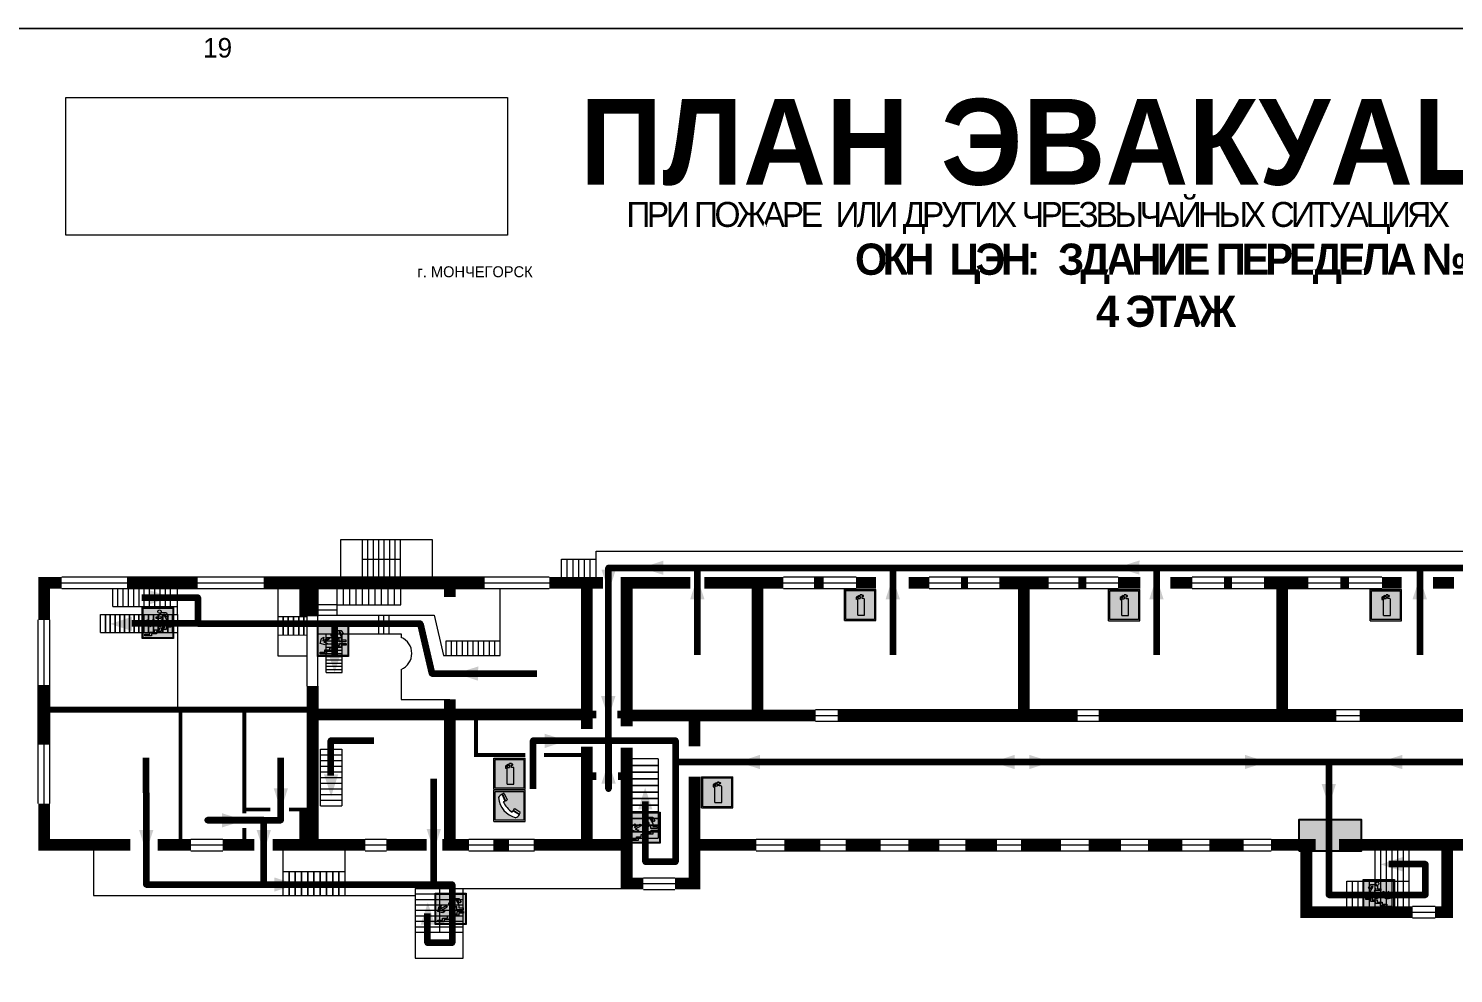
# Model space of a CAD drawing. Header units: millimetres. Extents: x 13810 to 67229, y 12374 to 21950.
# Drawn here: x 33403.2 to 33768.2, y 14303.8 to 14545.9 of the extents above; entities that cross this region are included whole.
import ezdxf

# ---------------------------------------------------------------- set-up
doc = ezdxf.new("R2010")
doc.units = ezdxf.units.MM
doc.layers.add('План_Штампы', color=7, linetype='Continuous')
doc.styles.add('обычный', font='arial.ttf')
picture_1 = doc.add_image_def('image1.jpg', size_in_pixel=(337, 105))

# ---------------------------------------------------------------- blocks, each defined once
blk = doc.blocks.new('вниз 3')
at = {"lineweight": 0, "true_color": 0xffffff}
h = blk.add_hatch(color=7, dxfattribs=at)
h.dxf.hatch_style = 1
h.paths.add_polyline_path([(40997.5, -4475.69), (40997.25, -4475.28), (40995.76, -4476.15), (40995.97, -4475.23), (40995.39, -4475.56), (40995.05, -4476.83), (40996.33, -4477.17), (40996.91, -4476.83), (40996, -4476.55)], flags=0)
h.paths.add_polyline_path([(40999.81, -4473.95), (41000.22, -4473.95), (41000.64, -4474.67), (41001.03, -4474.43), (41000.46, -4473.49), (41000.42, -4473.49), (40999.43, -4473.49), (40998.68, -4473.92), (40998.68, -4474.57), (40997.88, -4474.57), (40997.88, -4475), (40999.14, -4475), (40999.14, -4474.43), (40999.14, -4474.38), (40999.59, -4475.15), (40998.72, -4475.67), (40998.72, -4477.06), (40999.24, -4477.06), (40999.24, -4475.96), (40999.95, -4475.56), (40999.95, -4476.43), (41001.61, -4476.43), (41001.61, -4475.88), (41000.47, -4475.88), (41000.47, -4475.12)], flags=0)
h.paths.add_polyline_path([(40999.2, -4473.24, 1), (40998.35, -4473.24, 1)], flags=0)
h.paths.add_polyline_path([(41000.46, -4477.26), (41001.69, -4477.26), (41001.69, -4476.84), (41000.03, -4476.84), (41000.03, -4477.39), (40998.78, -4477.39), (40998.78, -4477.95), (40997.53, -4477.95), (40997.53, -4478.5), (40996.29, -4478.5), (40996.29, -4479.06), (40995.05, -4479.06), (40995.05, -4479.48), (40995.29, -4479.48), (40996.72, -4479.48), (40996.72, -4478.92), (40997.97, -4478.92), (40997.97, -4478.36), (40999.2, -4478.36), (40999.2, -4477.81), (41000.46, -4477.81)], flags=0)
h.paths.add_polyline_path([(41002.37, -4472.17), (40994.37, -4472.17), (40994.37, -4480.17), (41002.37, -4480.17)])
h.paths.add_polyline_path([(41002.16, -4479.96), (40994.57, -4479.96), (40994.57, -4472.37), (41002.16, -4472.37)], flags=16)
h.paths.add_polyline_path([(41001.61, -4475.88), (41001.61, -4476.43), (40999.95, -4476.43), (40999.95, -4475.56), (40999.24, -4475.96), (40999.24, -4477.06), (40998.72, -4477.06), (40998.72, -4475.67), (40999.59, -4475.15), (40999.14, -4474.38), (40999.14, -4474.43), (40999.14, -4475), (40997.88, -4475), (40997.88, -4474.57), (40998.68, -4474.57), (40998.68, -4473.92), (40999.43, -4473.49), (41000.42, -4473.49), (41000.46, -4473.49), (41001.03, -4474.43), (41000.64, -4474.67), (41000.22, -4473.95), (40999.81, -4473.95), (41000.47, -4475.12), (41000.47, -4475.88)], flags=0)
h.paths.add_polyline_path([(41001.69, -4476.84), (41001.69, -4477.26), (41000.46, -4477.26), (41000.46, -4477.81), (40999.2, -4477.81), (40999.2, -4478.36), (40997.97, -4478.36), (40997.97, -4478.92), (40996.72, -4478.92), (40996.72, -4479.48), (40995.05, -4479.48), (40995.05, -4479.06), (40996.29, -4479.06), (40996.29, -4478.5), (40997.53, -4478.5), (40997.53, -4477.95), (40998.78, -4477.95), (40998.78, -4477.39), (41000.03, -4477.39), (41000.03, -4476.84)], flags=0)
h.paths.add_polyline_path([(40998.35, -4473.24, -1), (40999.2, -4473.24, -1)], flags=0)
h.paths.add_polyline_path([(40997.5, -4475.69), (40996, -4476.55), (40996.91, -4476.83), (40996.33, -4477.17), (40995.05, -4476.83), (40995.39, -4475.56), (40995.97, -4475.23), (40995.76, -4476.15), (40997.25, -4475.28)], flags=0)
at = {"lineweight": 0}
h = blk.add_hatch(color=126, dxfattribs=at)
h.dxf.hatch_style = 1
h.paths.add_polyline_path([(41002.16, -4472.37), (40994.57, -4472.37), (40994.57, -4479.96), (41002.16, -4479.96)])
h.paths.add_polyline_path([(40995.97, -4475.23), (40995.76, -4476.15), (40997.25, -4475.28), (40997.5, -4475.69), (40996, -4476.55), (40996.91, -4476.83), (40996.33, -4477.17), (40995.05, -4476.83), (40995.39, -4475.56)], flags=16)
h.paths.add_polyline_path([(40997.88, -4474.57), (40998.68, -4474.57), (40998.68, -4473.92), (40999.43, -4473.49), (41000.42, -4473.49), (41000.46, -4473.49), (41001.03, -4474.43), (41000.64, -4474.67), (41000.22, -4473.95), (40999.81, -4473.95), (41000.47, -4475.12), (41000.47, -4475.88), (41001.61, -4475.88), (41001.61, -4476.43), (40999.95, -4476.43), (40999.95, -4475.56), (40999.24, -4475.96), (40999.24, -4477.06), (40998.72, -4477.06), (40998.72, -4475.67), (40999.59, -4475.15), (40999.14, -4474.38), (40999.14, -4474.43), (40999.14, -4475), (40997.88, -4475)], flags=16)
h.paths.add_polyline_path([(40998.35, -4473.24, -1), (40999.2, -4473.24, -1)], flags=16)
h.paths.add_polyline_path([(40997.53, -4477.95), (40998.78, -4477.95), (40998.78, -4477.39), (41000.03, -4477.39), (41000.03, -4476.84), (41001.69, -4476.84), (41001.69, -4477.26), (41000.46, -4477.26), (41000.46, -4477.81), (40999.2, -4477.81), (40999.2, -4478.36), (40997.97, -4478.36), (40997.97, -4478.92), (40996.72, -4478.92), (40996.72, -4479.48), (40995.05, -4479.48), (40995.05, -4479.06), (40996.29, -4479.06), (40996.29, -4478.5), (40997.53, -4478.5)], flags=16)
at = {"lineweight": 0, "true_color": 0xffffff}
h = blk.add_hatch(color=7, dxfattribs=at)
h.dxf.hatch_style = 1
h.paths.add_polyline_path([(40999.2, -4473.24, 1), (40998.35, -4473.24, 1)])
h.paths.add_polyline_path([(40999.81, -4473.95), (41000.22, -4473.95), (41000.64, -4474.67), (41001.03, -4474.43), (41000.46, -4473.49), (41000.42, -4473.49), (40999.43, -4473.49), (40998.68, -4473.92), (40998.68, -4474.57), (40997.88, -4474.57), (40997.88, -4475), (40999.14, -4475), (40999.14, -4474.43), (40999.14, -4474.38), (40999.59, -4475.15), (40998.72, -4475.67), (40998.72, -4477.06), (40999.24, -4477.06), (40999.24, -4475.96), (40999.95, -4475.56), (40999.95, -4476.43), (41001.61, -4476.43), (41001.61, -4475.88), (41000.47, -4475.88), (41000.47, -4475.12)])
h.paths.add_polyline_path([(40999.2, -4477.81), (41000.46, -4477.81), (41000.46, -4477.26), (41001.69, -4477.26), (41001.69, -4476.84), (41000.03, -4476.84), (41000.03, -4477.39), (40998.78, -4477.39), (40998.78, -4477.95), (40997.53, -4477.95), (40997.53, -4478.5), (40996.29, -4478.5), (40996.29, -4479.06), (40995.05, -4479.06), (40995.05, -4479.48), (40995.29, -4479.48), (40996.72, -4479.48), (40996.72, -4478.92), (40997.97, -4478.92), (40997.97, -4478.36), (40999.2, -4478.36)])
h.paths.add_polyline_path([(40997.5, -4475.69), (40997.25, -4475.28), (40995.76, -4476.15), (40995.97, -4475.23), (40995.39, -4475.56), (40995.05, -4476.83), (40996.33, -4477.17), (40996.91, -4476.83), (40996, -4476.55)])
at = {"color": 126, "lineweight": 0}
for points in [[(40994.37, -4472.17), (41002.37, -4472.17), (41002.37, -4480.17), (40994.37, -4480.17)], [(40994.57, -4472.37), (41002.16, -4472.37), (41002.16, -4479.96), (40994.57, -4479.96)]]:
    blk.add_lwpolyline(points, close=True, dxfattribs=at)
for points in [[(40999.14, -4474.43), (40999.14, -4475), (40997.88, -4475), (40997.88, -4474.57), (40998.68, -4474.57), (40998.68, -4473.92), (40999.43, -4473.49), (41000.42, -4473.49), (41000.46, -4473.49), (41001.03, -4474.43), (41000.64, -4474.67), (41000.22, -4473.95), (40999.81, -4473.95), (41000.47, -4475.12), (41000.47, -4475.88), (41001.61, -4475.88), (41001.61, -4476.43), (40999.95, -4476.43), (40999.95, -4475.56), (40999.24, -4475.96), (40999.24, -4477.06), (40998.72, -4477.06), (40998.72, -4475.67), (40999.59, -4475.15), (40999.14, -4474.38), (40999.14, -4474.43)], [(40995.05, -4476.83), (40995.39, -4475.56), (40995.97, -4475.23), (40995.76, -4476.15), (40997.25, -4475.28), (40997.5, -4475.69), (40996, -4476.55), (40996.91, -4476.83), (40996.33, -4477.17), (40995.05, -4476.83)], [(40995.29, -4479.48), (40995.05, -4479.48), (40995.05, -4479.06), (40996.29, -4479.06), (40996.29, -4478.5), (40997.53, -4478.5), (40997.53, -4477.95), (40998.78, -4477.95), (40998.78, -4477.39), (41000.03, -4477.39), (41000.03, -4476.84), (41001.69, -4476.84), (41001.69, -4477.26), (41000.46, -4477.26), (41000.46, -4477.81), (40999.2, -4477.81), (40999.2, -4478.36), (40997.97, -4478.36), (40997.97, -4478.92), (40996.72, -4478.92), (40996.72, -4479.48), (40995.05, -4479.48)]]:
    blk.add_lwpolyline(points, dxfattribs=at)
blk.add_circle((40998.77, -4473.24), 0.426, dxfattribs=at)
blk = doc.blocks.new('вниз')
at = {"lineweight": 0, "true_color": 0xffffff}
h = blk.add_hatch(color=7, dxfattribs=at)
h.dxf.hatch_style = 1
h.paths.add_polyline_path([(40994.51, -4472.22), (40986.51, -4472.22), (40986.51, -4480.22), (40994.51, -4480.22)])
h.paths.add_polyline_path([(40994.31, -4472.42), (40994.31, -4480.01), (40986.71, -4480.01), (40986.71, -4472.42)], flags=16)
h.paths.add_polyline_path([(40988.43, -4473.53), (40989.43, -4473.53), (40990.19, -4473.96), (40990.19, -4474.6), (40991, -4474.6), (40991, -4475.06), (40989.73, -4475.06), (40989.73, -4474.46), (40989.3, -4475.18), (40990.17, -4475.7), (40990.17, -4477.11), (40989.63, -4477.11), (40989.63, -4476.01), (40988.94, -4475.59), (40988.94, -4476.46), (40988.94, -4476.46), (40987.47, -4476.46), (40987.26, -4476.46), (40987.26, -4475.92), (40988.4, -4475.92), (40988.4, -4475.2), (40989.1, -4473.99), (40988.66, -4473.99), (40988.24, -4474.7), (40987.86, -4474.47), (40988.41, -4473.56)], flags=0)
h.paths.add_polyline_path([(40990.55, -4473.29, -1), (40989.69, -4473.29, -1)], flags=0)
h.paths.add_polyline_path([(40988.85, -4476.89), (40988.85, -4477.43), (40990.1, -4477.43), (40990.1, -4477.99), (40991.34, -4477.99), (40991.34, -4478.54), (40992.59, -4478.54), (40992.59, -4479.09), (40993.83, -4479.09), (40993.83, -4479.52), (40992.17, -4479.52), (40992.17, -4478.97), (40990.91, -4478.97), (40990.91, -4478.41), (40989.68, -4478.41), (40989.68, -4477.86), (40988.43, -4477.86), (40988.43, -4477.31), (40987.6, -4477.31), (40987.18, -4477.31), (40987.18, -4476.89)], flags=0)
h.paths.add_polyline_path([(40991.61, -4475.33), (40993.12, -4476.2), (40992.9, -4475.27), (40993.48, -4475.6), (40993.83, -4476.88), (40992.56, -4477.22), (40991.97, -4476.88), (40992.9, -4476.61), (40991.38, -4475.74), (40991.58, -4475.39)], flags=0)
h.paths.add_polyline_path([(40990.19, -4473.96), (40989.43, -4473.53), (40988.43, -4473.53), (40988.41, -4473.56), (40987.86, -4474.47), (40988.24, -4474.7), (40988.66, -4473.99), (40989.1, -4473.99), (40988.4, -4475.2), (40988.4, -4475.92), (40987.26, -4475.92), (40987.26, -4476.46), (40987.47, -4476.46), (40988.94, -4476.46), (40988.94, -4476.27), (40988.94, -4475.59), (40989.63, -4476.01), (40989.63, -4477.11), (40990.17, -4477.11), (40990.17, -4475.7), (40989.3, -4475.18), (40989.73, -4474.46), (40989.73, -4475.06), (40991, -4475.06), (40991, -4474.6), (40990.19, -4474.6)], flags=0)
h.paths.add_polyline_path([(40990.55, -4473.29, 1), (40989.69, -4473.29, 1)], flags=0)
h.paths.add_polyline_path([(40991.61, -4475.33), (40991.58, -4475.39), (40991.38, -4475.74), (40992.9, -4476.61), (40991.97, -4476.88), (40992.56, -4477.22), (40993.83, -4476.88), (40993.48, -4475.6), (40992.9, -4475.27), (40993.12, -4476.2)], flags=0)
h.paths.add_polyline_path([(40990.1, -4477.43), (40988.85, -4477.43), (40988.85, -4476.89), (40987.18, -4476.89), (40987.18, -4477.31), (40987.6, -4477.31), (40988.43, -4477.31), (40988.43, -4477.86), (40989.68, -4477.86), (40989.68, -4478.41), (40990.91, -4478.41), (40990.91, -4478.97), (40992.17, -4478.97), (40992.17, -4479.52), (40993.83, -4479.52), (40993.83, -4479.09), (40992.59, -4479.09), (40992.59, -4478.54), (40991.34, -4478.54), (40991.34, -4477.99), (40990.1, -4477.99)], flags=0)
at = {"lineweight": 0}
h = blk.add_hatch(color=126, dxfattribs=at)
h.dxf.hatch_style = 1
h.paths.add_polyline_path([(40994.31, -4472.42), (40986.71, -4472.42), (40986.71, -4480.01), (40994.31, -4480.01)])
h.paths.add_polyline_path([(40988.43, -4473.53), (40989.43, -4473.53), (40990.19, -4473.96), (40990.19, -4474.6), (40991, -4474.6), (40991, -4475.06), (40989.73, -4475.06), (40989.73, -4474.46), (40989.3, -4475.18), (40990.17, -4475.7), (40990.17, -4477.11), (40989.63, -4477.11), (40989.63, -4476.01), (40988.94, -4475.59), (40988.94, -4476.46), (40988.94, -4476.46), (40987.47, -4476.46), (40987.26, -4476.46), (40987.26, -4475.92), (40988.4, -4475.92), (40988.4, -4475.2), (40989.1, -4473.99), (40988.66, -4473.99), (40988.24, -4474.7), (40987.86, -4474.47), (40988.41, -4473.56)], flags=16)
h.paths.add_polyline_path([(40990.55, -4473.29, -1), (40989.69, -4473.29, -1)], flags=16)
h.paths.add_polyline_path([(40988.85, -4476.89), (40988.85, -4477.43), (40990.1, -4477.43), (40990.1, -4477.99), (40991.34, -4477.99), (40991.34, -4478.54), (40992.59, -4478.54), (40992.59, -4479.09), (40993.83, -4479.09), (40993.83, -4479.52), (40992.17, -4479.52), (40992.17, -4478.97), (40990.91, -4478.97), (40990.91, -4478.41), (40989.68, -4478.41), (40989.68, -4477.86), (40988.43, -4477.86), (40988.43, -4477.31), (40987.6, -4477.31), (40987.18, -4477.31), (40987.18, -4476.89)], flags=16)
h.paths.add_polyline_path([(40991.61, -4475.33), (40993.12, -4476.2), (40992.9, -4475.27), (40993.48, -4475.6), (40993.83, -4476.88), (40992.56, -4477.22), (40991.97, -4476.88), (40992.9, -4476.61), (40991.38, -4475.74), (40991.58, -4475.39)], flags=16)
at = {"lineweight": 0, "true_color": 0xffffff}
h = blk.add_hatch(color=7, dxfattribs=at)
h.dxf.hatch_style = 1
h.paths.add_polyline_path([(40989.73, -4474.46), (40989.73, -4475.06), (40991, -4475.06), (40991, -4474.6), (40990.19, -4474.6), (40990.19, -4473.96), (40989.43, -4473.53), (40988.43, -4473.53), (40988.41, -4473.56), (40987.86, -4474.47), (40988.24, -4474.7), (40988.66, -4473.99), (40989.1, -4473.99), (40988.4, -4475.2), (40988.4, -4475.92), (40987.26, -4475.92), (40987.26, -4476.46), (40987.47, -4476.46), (40988.94, -4476.46), (40988.94, -4475.59), (40989.63, -4476.01), (40989.63, -4477.11), (40990.17, -4477.11), (40990.17, -4475.7), (40989.3, -4475.18)])
h.paths.add_polyline_path([(40989.69, -4473.29, 1), (40990.55, -4473.29, 1)])
h.paths.add_polyline_path([(40991.61, -4475.33), (40991.58, -4475.39), (40991.38, -4475.74), (40992.9, -4476.61), (40991.97, -4476.88), (40992.56, -4477.22), (40993.83, -4476.88), (40993.48, -4475.6), (40992.9, -4475.27), (40993.12, -4476.2)])
h.paths.add_polyline_path([(40990.1, -4477.43), (40988.85, -4477.43), (40988.85, -4476.89), (40987.18, -4476.89), (40987.18, -4477.31), (40987.6, -4477.31), (40988.43, -4477.31), (40988.43, -4477.86), (40989.68, -4477.86), (40989.68, -4478.41), (40990.91, -4478.41), (40990.91, -4478.97), (40992.17, -4478.97), (40992.17, -4479.52), (40993.83, -4479.52), (40993.83, -4479.09), (40992.59, -4479.09), (40992.59, -4478.54), (40991.34, -4478.54), (40991.34, -4477.99), (40990.1, -4477.99)])
at = {"color": 126, "lineweight": 0}
for points in [[(40986.51, -4472.22), (40994.51, -4472.22), (40994.51, -4480.22), (40986.51, -4480.22)], [(40986.71, -4472.42), (40994.31, -4472.42), (40994.31, -4480.01), (40986.71, -4480.01)]]:
    blk.add_lwpolyline(points, close=True, dxfattribs=at)
for points in [[(40987.47, -4476.46), (40987.26, -4476.46), (40987.26, -4475.92), (40988.4, -4475.92), (40988.4, -4475.2), (40989.1, -4473.99), (40988.66, -4473.99), (40988.24, -4474.7), (40987.86, -4474.47), (40988.41, -4473.56), (40988.43, -4473.53), (40989.43, -4473.53), (40990.19, -4473.96), (40990.19, -4474.6), (40991, -4474.6), (40991, -4475.06), (40989.73, -4475.06), (40989.73, -4474.46), (40989.3, -4475.18), (40990.17, -4475.7), (40990.17, -4477.11), (40989.63, -4477.11), (40989.63, -4476.01), (40988.94, -4475.59), (40988.94, -4476.46)], [(40987.6, -4477.31), (40987.18, -4477.31), (40987.18, -4476.89), (40988.85, -4476.89), (40988.85, -4477.43), (40990.1, -4477.43), (40990.1, -4477.99), (40991.34, -4477.99), (40991.34, -4478.54), (40992.59, -4478.54), (40992.59, -4479.09), (40993.83, -4479.09), (40993.83, -4479.52), (40992.17, -4479.52), (40992.17, -4478.97), (40990.91, -4478.97), (40990.91, -4478.41), (40989.68, -4478.41), (40989.68, -4477.86), (40988.43, -4477.86), (40988.43, -4477.31), (40987.6, -4477.31)], [(40987.47, -4476.46), (40988.94, -4476.46), (40988.94, -4476.27)], [(40991.58, -4475.39), (40991.38, -4475.74), (40992.9, -4476.61), (40991.97, -4476.88), (40992.56, -4477.22), (40993.83, -4476.88), (40993.48, -4475.6), (40992.9, -4475.27), (40993.12, -4476.2), (40991.61, -4475.33), (40991.58, -4475.39)]]:
    blk.add_lwpolyline(points, dxfattribs=at)
blk.add_circle((40990.12, -4473.29), 0.432, dxfattribs=at)
blk = doc.blocks.new('A$C7B4425F7')
at = {"true_color": 0xffffff}
blk.add_hatch(color=7, dxfattribs=at).paths.add_polyline_path([(0, 0), (-16, 0), (-16, -8), (0, -8)])
h = blk.add_hatch(color=126)
h.paths.add_polyline_path([(-0.2, -0.2), (-15.8, -0.2), (-15.8, -7.8), (-0.2, -7.8)])
h.paths.add_polyline_path([(-11.76, -2.03), (-11.76, -3.66), (-11.17, -3.66, -0.568275), (-11.17, -6.18), (-12.58, -6.18), (-12.58, -2.03)], flags=16)
h.paths.add_polyline_path([(-13.33, -4.12, -0.495768), (-13.59, -6.18), (-15.03, -6.18), (-15.03, -2.03), (-13.59, -2.03, -0.487973)], flags=16)
h.paths.add_polyline_path([(-10.25, -2.03), (-9.48, -2.03), (-9.48, -6.18), (-10.25, -6.18)], flags=16)
h.paths.add_polyline_path([(-13.84, -3.69), (-14.24, -3.69), (-14.24, -3.03), (-13.9, -3.03, -0.692621)], flags=0)
h.paths.add_polyline_path([(-9.15, -2.03), (-8.4, -2.03), (-8.04, -3.07), (-7.68, -2.03), (-6.93, -2.03), (-7.64, -4.1), (-6.93, -6.18), (-7.68, -6.18), (-8.04, -5.14), (-8.4, -6.18), (-9.15, -6.18), (-8.44, -4.1)], flags=16)
h.paths.add_polyline_path([(-11.76, -4.46), (-11.42, -4.46, -0.692621), (-11.36, -5.12), (-11.76, -5.12)], flags=0)
h.paths.add_polyline_path([(-13.9, -5.2), (-14.24, -5.2), (-14.24, -4.55), (-13.84, -4.55, -0.708038)], flags=0)
edge = h.paths.add_edge_path(flags=16)
edge.add_ellipse((-5.51, -4.08), major_axis=(0, 2.05), ratio=0.586184, start_angle=0, end_angle=360)
edge = h.paths.add_edge_path(flags=0)
edge.add_ellipse((-5.51, -4.08), major_axis=(0, 1.14), ratio=0.454828, start_angle=0, end_angle=360)
h.paths.add_polyline_path([(-4.13, -4.96, 0.377264), (-3.48, -4.52, 0.0555), (-3.16, -2.03), (-1.66, -2.03), (-1.66, -4.96), (-0.96, -4.96), (-0.96, -7.01), (-1.75, -7.01), (-1.75, -6.18), (-3.3, -6.18), (-3.3, -7.02), (-4.13, -7.02)], flags=16)
h.paths.add_polyline_path([(-2.73, -2.91), (-2.28, -2.91), (-2.28, -4.96), (-3.05, -4.96, 0.079136)], flags=0)
at = {"color": 126}
blk.add_lwpolyline([(-16, -8), (0, -8), (0, 0), (-16, 0)], close=True, dxfattribs=at)
blk = doc.blocks.new('A$C3AD82952')
at = {"true_color": 0xf5f5ff}
h = blk.add_hatch(color=7, dxfattribs=at)
h.dxf.hatch_style = 1
h.paths.add_polyline_path([(8.21, 8.73, 0.414214), (7.89, 9.05), (7.22, 9.05), (7.22, 9.92), (7.59, 9.92, 1), (7.57, 10.36), (7.22, 10.36), (7.22, 10.6), (6.43, 10.6), (6.43, 10.36), (6.01, 10.36), (4.74, 9.59), (4.74, 8.69), (4.98, 8.73), (4.98, 9.26), (6.12, 9.91), (6.43, 9.91), (6.43, 9.05), (5.76, 9.05, 0.414214), (5.44, 8.73), (5.44, 2.2), (8.21, 2.2)], flags=0)
h.paths.add_polyline_path([(12.8, 12.8), (0, 12.8), (0, 0), (12.8, 0)])
h.paths.add_polyline_path([(0.51, 12.29), (12.29, 12.29), (12.29, 0.51), (0.51, 0.51)], flags=16)
h.paths.add_polyline_path([(4.74, 9.59), (6.01, 10.36), (6.43, 10.36), (6.43, 10.6), (7.22, 10.6), (7.22, 10.36), (7.59, 10.36, -0.94586), (7.59, 9.92), (7.22, 9.92), (7.22, 9.05), (7.89, 9.05, -0.414214), (8.21, 8.73), (8.21, 2.2), (5.44, 2.2), (5.44, 8.73, -0.414214), (5.76, 9.05), (6.43, 9.05), (6.43, 9.91), (6.12, 9.91), (4.98, 9.26), (4.98, 8.73), (4.74, 8.69)], flags=0)
h = blk.add_hatch(color=242)
h.dxf.hatch_style = 1
h.paths.add_polyline_path([(12.29, 12.29), (0.51, 12.29), (0.51, 0.51), (12.29, 0.51)])
h.paths.add_polyline_path([(4.74, 8.69), (4.74, 9.59), (6.01, 10.36), (6.43, 10.36), (6.43, 10.6), (7.22, 10.6), (7.22, 10.36), (7.59, 10.36, -0.94586), (7.59, 9.92), (7.22, 9.92), (7.22, 9.05), (7.89, 9.05, -0.414214), (8.21, 8.73), (8.21, 2.2), (5.44, 2.2), (5.44, 8.73, -0.414214), (5.76, 9.05), (6.43, 9.05), (6.43, 9.91), (6.12, 9.91), (4.98, 9.26), (4.98, 8.73)], flags=16)
h = blk.add_hatch(color=7, dxfattribs=at)
h.dxf.hatch_style = 1
h.paths.add_polyline_path([(8.21, 8.73, 0.414214), (7.89, 9.05), (7.22, 9.05), (7.22, 9.92), (7.59, 9.92, 1), (7.57, 10.36), (7.22, 10.36), (7.22, 10.6), (6.43, 10.6), (6.43, 10.36), (6.01, 10.36), (4.74, 9.59), (4.74, 8.69), (4.98, 8.73), (4.98, 9.26), (6.12, 9.91), (6.43, 9.91), (6.43, 9.05), (5.76, 9.05, 0.414214), (5.44, 8.73), (5.44, 2.2), (8.21, 2.2)])
at = {"color": 242, "lineweight": 5}
for p, q in [((0, 0), (0, 12.8)), ((0, 12.8), (12.8, 12.8)), ((12.8, 0), (12.8, 12.8)), ((6.01, 10.36), (4.74, 9.59)), ((4.74, 9.59), (4.74, 8.69)), ((4.74, 8.69), (4.98, 8.73)), ((4.98, 9.26), (6.12, 9.91)), ((4.98, 8.73), (4.98, 9.26)), ((5.44, 2.2), (5.44, 8.73)), ((5.76, 9.05), (6.43, 9.05)), ((6.01, 10.36), (6.43, 10.36)), ((6.12, 9.91), (6.43, 9.91)), ((7.22, 10.6), (6.43, 10.6)), ((6.43, 10.6), (6.43, 10.36)), ((6.43, 9.91), (6.43, 9.05)), ((7.22, 10.36), (7.22, 10.6)), ((7.59, 10.36), (7.22, 10.36)), ((7.22, 9.05), (7.22, 9.92)), ((7.59, 9.92), (7.22, 9.92)), ((7.89, 9.05), (7.22, 9.05)), ((8.21, 2.2), (8.21, 8.73)), ((0, 0), (12.8, 0)), ((5.44, 2.2), (8.21, 2.2))]:
    blk.add_line(p, q, dxfattribs=at)
blk.add_lwpolyline([(0.51, 12.29), (12.29, 12.29), (12.29, 0.51), (0.51, 0.51)], close=True, dxfattribs=at)
for centre, radius, start, end in [((5.76, 8.73), 0.32, 90, 180), ((7.58, 10.14), 0.223, 273.18746, 86.81254), ((7.89, 8.73), 0.32, 0, 90)]:
    blk.add_arc(centre, radius, start, end, dxfattribs=at)
blk = doc.blocks.new('A$C456E1F9C')
at = {"lineweight": 5}
h = blk.add_hatch(color=242, dxfattribs=at)
h.paths.add_polyline_path([(0.51, -1.47), (0.51, -13.26), (12.29, -13.26), (12.29, -1.47)])
h.paths.add_polyline_path([(5.42, -4.95, -0.254479), (4.78, -5.4), (3.52, -2.53, -0.209735), (4.23, -2.4)], flags=16)
h.paths.add_polyline_path([(8.53, -8.6), (10.87, -10.17), (10.54, -10.76), (8.03, -9.13, -0.192251)], flags=16)
h.paths.add_polyline_path([(4.61, -5.49, 0.005518), (3.87, -5.72, 0.128647), (7.49, -10.01, 0.00809), (7.83, -9.33), (10.47, -10.97, -0.16736), (8.99, -12.25, -0.327862), (1.95, -3.95, -0.166952), (3.36, -2.62)], flags=16)
at = {"color": 242, "lineweight": 5}
for p, q in [((0, -13.77), (0, -0.97)), ((12.8, -0.97), (0, -0.97)), ((4.61, -5.49), (3.36, -2.62)), ((3.52, -2.53), (4.78, -5.4)), ((4.23, -2.4), (5.42, -4.95)), ((12.8, -13.77), (12.8, -0.97)), ((7.83, -9.33), (10.47, -10.97)), ((8.03, -9.13), (10.54, -10.76)), ((10.81, -10.12), (8.53, -8.6)), ((10.54, -10.76), (10.8, -10.3)), ((10.8, -10.3), (10.81, -10.12)), ((0, -13.77), (12.8, -13.77))]:
    blk.add_line(p, q, dxfattribs=at)
blk.add_lwpolyline([(0.51, -1.47), (12.29, -1.47), (12.29, -13.26), (0.51, -13.26)], close=True, dxfattribs=at)
for centre, radius, start, end in [((4.59, -5.34), 2.99, 114.28453, 152.19739), ((11.12, -3.31), 9.19, 183.99153, 256.60086), ((4.02, -3.27), 0.891, 76.32839, 123.70924), ((14.98, -39.1), 35.17, 107.14873, 108.41345), ((13.86, -0.94), 11.08, 205.55365, 234.87622), ((4.68, -4.59), 0.824, 276.9621, 334.07228), ((-13.31, 0.8), 23.44, 332.54871, 334.40268), ((8.94, -9.5), 0.989, 114.40924, 157.93883), ((7.87, -9.46), 3, 291.92908, 329.9329)]:
    blk.add_arc(centre, radius, start, end, dxfattribs=at)

msp = doc.modelspace()

# ---------------------------------------------------------------- linework, layer by layer
at = {"color": 126, "lineweight": 0, "true_color": 0x008754}
for points in [[(33387.42, 14940.9), (33987.42, 14940.9), (33987.42, 14545.9), (33387.42, 14545.9)], [(33387.42, 14545.9), (33987.42, 14545.9), (33987.42, 14150.9), (33387.42, 14150.9)], [(33387.42, 14545.9), (33987.42, 14545.9), (33987.42, 14150.9), (33387.42, 14150.9)], [(33387.42, 14545.9), (33987.42, 14545.9), (33987.42, 14150.9), (33387.42, 14150.9)], [(33387.42, 14545.9), (33987.42, 14545.9), (33987.42, 14150.9), (33387.42, 14150.9)]]:
    msp.add_lwpolyline(points, close=True, dxfattribs=at)
at = {"lineweight": 0}
for points in [[(33483.21, 14403.88), (33483.21, 14414.98), (33506.61, 14414.98), (33506.61, 14403.88)], [(33488.78, 14403.88), (33488.78, 14414.98)], [(33490.17, 14403.88), (33490.17, 14414.98)], [(33490.17, 14403.88), (33490.17, 14414.98)], [(33491.56, 14403.88), (33491.56, 14414.98)], [(33491.56, 14403.58), (33491.56, 14414.68)], [(33492.96, 14403.58), (33492.96, 14414.98)], [(33492.96, 14403.58), (33492.96, 14414.68)], [(33494.35, 14403.58), (33494.35, 14414.98)], [(33494.35, 14403.58), (33494.35, 14414.68)], [(33495.74, 14403.58), (33495.74, 14414.98)], [(33495.74, 14403.58), (33495.74, 14414.68)], [(33497.14, 14403.58), (33497.14, 14414.98)], [(33497.14, 14403.58), (33497.14, 14414.68)], [(33498.53, 14403.58), (33498.53, 14414.98)], [(33539.73, 14409.93), (33548.58, 14409.93), (33548.58, 14411.98), (33920.33, 14411.98), (33920.33, 14415.65), (33950.34, 14415.65), (33968.03, 14413.57), (33968.03, 14363.94), (33950.35, 14363.94), (33950.35, 14355.82), (33944.44, 14355.82)], [(33488.78, 14409.95), (33498.53, 14409.95)], [(33539.73, 14405.38), (33539.73, 14409.93)], [(33541.21, 14405.38), (33541.21, 14409.93)], [(33541.21, 14405.38), (33541.21, 14409.93)], [(33542.68, 14405.38), (33542.68, 14409.93)], [(33542.68, 14405.38), (33542.68, 14409.93)], [(33544.16, 14405.38), (33544.16, 14409.93)], [(33544.16, 14405.38), (33544.16, 14409.93)], [(33545.63, 14405.38), (33545.63, 14409.93)], [(33545.63, 14405.38), (33545.63, 14409.93)], [(33547.11, 14405.38), (33547.11, 14409.93)], [(33547.11, 14405.38), (33547.11, 14409.93)], [(33548.58, 14405.38), (33548.58, 14409.93)], [(33411.75, 14405.38), (33536.59, 14405.38)], [(33411.75, 14403.88), (33536.59, 14403.88)], [(33411.75, 14402.38), (33536.59, 14402.38)], [(33424.8, 14397.78), (33424.8, 14402.38)], [(33426.14, 14397.78), (33426.14, 14402.38)], [(33426.14, 14397.78), (33426.14, 14402.38)], [(33427.49, 14397.78), (33427.49, 14402.38)], [(33427.49, 14397.78), (33427.49, 14402.38)], [(33428.84, 14397.78), (33428.84, 14402.38)], [(33428.84, 14397.78), (33428.84, 14402.38)], [(33430.19, 14397.78), (33430.19, 14402.38)], [(33430.19, 14397.78), (33430.19, 14402.38)], [(33431.53, 14397.78), (33431.53, 14402.38)], [(33431.53, 14397.78), (33431.53, 14402.38)], [(33432.88, 14397.78), (33432.88, 14402.38)], [(33432.88, 14397.78), (33432.88, 14402.38)], [(33434.23, 14397.78), (33434.23, 14402.38)], [(33434.23, 14397.78), (33434.23, 14402.38)], [(33435.58, 14397.78), (33435.58, 14402.38)], [(33435.58, 14397.78), (33435.58, 14402.38)], [(33436.92, 14397.78), (33436.92, 14402.38)], [(33436.92, 14397.78), (33436.92, 14402.38)], [(33438.27, 14397.78), (33438.27, 14402.38)], [(33438.27, 14397.78), (33438.27, 14402.38)], [(33439.62, 14397.78), (33439.62, 14402.38)], [(33439.62, 14397.78), (33439.62, 14402.38)], [(33441.34, 14397.78), (33441.34, 14402.38)], [(33467.08, 14403.88), (33467.08, 14395.26)], [(33477.35, 14395.58), (33507.13, 14395.58), (33509.47, 14385.23), (33524.02, 14385.23), (33524.02, 14402.38)], [(33482.25, 14398.2), (33482.25, 14403.88)], [(33483.88, 14398.2), (33483.88, 14403.88)], [(33483.88, 14398.2), (33483.88, 14403.88)], [(33485.52, 14398.2), (33485.52, 14403.88)], [(33485.52, 14398.2), (33485.52, 14403.88)], [(33487.15, 14398.2), (33487.15, 14403.88)], [(33487.15, 14398.2), (33487.15, 14403.88)], [(33488.78, 14398.2), (33488.78, 14403.88)], [(33488.78, 14398.2), (33488.78, 14403.88)], [(33490.41, 14398.2), (33490.41, 14403.88)], [(33490.41, 14398.2), (33490.41, 14403.88)], [(33492.04, 14398.2), (33492.04, 14403.88)], [(33492.04, 14398.2), (33492.04, 14403.88)], [(33493.67, 14398.2), (33493.67, 14403.88)], [(33493.67, 14398.2), (33493.67, 14403.88)], [(33495.3, 14398.2), (33495.3, 14403.88)], [(33495.3, 14398.2), (33495.3, 14403.88)], [(33496.93, 14398.2), (33496.93, 14403.88)], [(33496.93, 14398.2), (33496.93, 14403.88)], [(33498.56, 14398.2), (33498.56, 14403.88)], [(33596.56, 14405.38), (33615.16, 14405.38)], [(33596.56, 14403.88), (33615.16, 14403.88)], [(33596.56, 14402.38), (33615.16, 14402.38)], [(33633.9, 14405.38), (33682.29, 14405.38)], [(33633.9, 14403.88), (33682.29, 14403.88)], [(33633.9, 14402.38), (33682.29, 14402.38)], [(33701.3, 14405.38), (33749.84, 14405.38)], [(33701.3, 14403.88), (33749.84, 14403.88)], [(33701.3, 14402.38), (33749.84, 14402.38)], [(33482.25, 14398.2), (33477.35, 14398.2)], [(33482.25, 14395.58), (33482.25, 14398.2)], [(33482.25, 14398.2), (33498.56, 14398.2)], [(33421.7, 14391.16), (33421.7, 14395.73)], [(33421.7, 14395.73), (33441.34, 14395.73)], [(33422.92, 14395.73), (33422.92, 14391.16)], [(33422.92, 14391.16), (33422.92, 14395.73)], [(33424.15, 14395.73), (33424.15, 14391.16)], [(33424.15, 14391.16), (33424.15, 14395.73)], [(33424.8, 14397.78), (33441.34, 14397.78)], [(33425.38, 14395.73), (33425.38, 14391.16)], [(33425.38, 14391.16), (33425.38, 14395.73)], [(33426.61, 14395.73), (33426.61, 14391.16)], [(33426.61, 14391.16), (33426.61, 14395.73)], [(33427.83, 14395.73), (33427.83, 14391.16)], [(33427.83, 14391.16), (33427.83, 14395.73)], [(33429.06, 14395.73), (33429.06, 14391.16)], [(33429.06, 14391.16), (33429.06, 14395.73)], [(33430.29, 14395.73), (33430.29, 14391.16)], [(33430.29, 14391.16), (33430.29, 14395.73)], [(33431.52, 14395.73), (33431.52, 14391.16)], [(33431.52, 14391.16), (33431.52, 14395.73)], [(33432.74, 14395.73), (33432.74, 14391.16)], [(33432.74, 14391.16), (33432.74, 14395.73)], [(33433.97, 14395.73), (33433.97, 14391.16)], [(33433.97, 14391.16), (33433.97, 14395.73)], [(33435.2, 14395.73), (33435.2, 14391.16)], [(33435.2, 14391.16), (33435.2, 14395.73)], [(33436.43, 14395.73), (33436.43, 14391.16)], [(33436.43, 14391.16), (33436.43, 14395.73)], [(33437.65, 14395.73), (33437.65, 14391.16)], [(33437.65, 14391.16), (33437.65, 14395.73)], [(33438.88, 14395.73), (33438.88, 14391.16)], [(33438.88, 14391.16), (33438.88, 14395.73)], [(33440.11, 14395.73), (33440.11, 14391.16)], [(33440.11, 14391.16), (33440.11, 14395.73)], [(33441.34, 14395.73), (33441.34, 14397.78)], [(33441.34, 14395.73), (33441.34, 14391.16)], [(33467.08, 14395.28), (33474.61, 14395.28)], [(33467.08, 14395.26), (33467.08, 14390.39)], [(33468.41, 14395.28), (33468.41, 14390.41)], [(33468.41, 14390.39), (33468.41, 14395.26)], [(33468.41, 14395.26), (33468.41, 14390.39)], [(33469.75, 14390.41), (33469.75, 14395.28)], [(33469.75, 14395.28), (33469.75, 14390.41)], [(33469.75, 14395.28), (33469.75, 14390.41)], [(33471.09, 14390.41), (33471.09, 14395.28)], [(33471.09, 14395.28), (33471.09, 14390.41)], [(33471.09, 14395.28), (33471.09, 14390.41)], [(33472.42, 14390.41), (33472.42, 14395.28)], [(33472.42, 14395.28), (33472.42, 14390.41)], [(33472.42, 14395.28), (33472.42, 14390.41)], [(33473.76, 14390.41), (33473.76, 14395.28)], [(33473.76, 14395.28), (33473.76, 14390.41)], [(33474.61, 14377.44), (33474.61, 14395.58)], [(33482.25, 14396.9), (33477.35, 14396.9)], [(33477.35, 14377.44), (33477.35, 14395.58)], [(33492.96, 14390.84), (33492.96, 14395.58)], [(33494.27, 14390.84), (33494.27, 14395.58)], [(33494.27, 14390.84), (33494.27, 14395.58)], [(33495.57, 14390.84), (33495.57, 14395.58)], [(33405.7, 14347.32), (33405.7, 14394.37)], [(33407.2, 14347.32), (33407.2, 14394.37)], [(33408.7, 14347.32), (33408.7, 14394.37)], [(33421.7, 14391.16), (33441.34, 14391.16), (33441.34, 14371.4)], [(33477.35, 14390.84), (33498.68, 14390.84), (33498.68, 14389.91)], [(33479.49, 14380.87), (33479.49, 14390.84)], [(33483.55, 14380.87), (33483.55, 14390.84)], [(33474.61, 14390.48), (33467.08, 14390.39)], [(33467.08, 14390.39), (33467.08, 14385.17), (33474.61, 14385.17)], [(33479.49, 14389.87), (33483.55, 14389.87)], [(33479.49, 14389.05), (33483.55, 14389.05)], [(33479.49, 14389.05), (33483.55, 14389.05)], [(33479.49, 14388.23), (33483.55, 14388.23)], [(33479.49, 14388.23), (33483.55, 14388.23)], [(33479.49, 14387.41), (33483.55, 14387.41)], [(33479.49, 14387.41), (33483.55, 14387.41)], [(33510.2, 14385.23), (33510.2, 14389.03)], [(33510.2, 14389.03), (33524.02, 14389.03)], [(33511.58, 14385.23), (33511.58, 14389.03)], [(33511.58, 14385.23), (33511.58, 14389.03)], [(33512.96, 14385.23), (33512.96, 14389.03)], [(33512.96, 14385.23), (33512.96, 14389.03)], [(33514.34, 14385.23), (33514.34, 14389.03)], [(33514.34, 14385.23), (33514.34, 14389.03)], [(33515.72, 14385.23), (33515.72, 14389.03)], [(33515.72, 14385.23), (33515.72, 14389.03)], [(33517.1, 14385.23), (33517.1, 14389.03)], [(33517.1, 14385.23), (33517.1, 14389.03)], [(33518.48, 14385.23), (33518.48, 14389.03)], [(33518.48, 14385.23), (33518.48, 14389.03)], [(33519.87, 14385.23), (33519.87, 14389.03)], [(33519.87, 14385.23), (33519.87, 14389.03)], [(33521.25, 14385.23), (33521.25, 14389.03)], [(33521.25, 14385.23), (33521.25, 14389.03)], [(33522.63, 14385.23), (33522.63, 14389.03)], [(33479.49, 14386.59), (33483.55, 14386.59)], [(33479.49, 14386.59), (33483.55, 14386.59)], [(33479.49, 14385.78), (33483.55, 14385.78)], [(33479.49, 14385.78), (33483.55, 14385.78)], [(33479.49, 14384.96), (33483.55, 14384.96)], [(33479.49, 14384.96), (33483.55, 14384.96)], [(33479.49, 14384.14), (33483.55, 14384.14)], [(33479.49, 14384.14), (33483.55, 14384.14)], [(33479.49, 14383.32), (33483.55, 14383.32)], [(33479.49, 14383.32), (33483.55, 14383.32)], [(33479.49, 14382.5), (33483.55, 14382.5)], [(33479.49, 14382.5), (33483.55, 14382.5)], [(33479.49, 14381.69), (33483.55, 14381.69)], [(33479.49, 14381.69), (33483.55, 14381.69)], [(33479.49, 14380.87), (33483.55, 14380.87)], [(33498.68, 14381.69), (33498.68, 14373.99), (33511.1, 14373.99)], [(33604.8, 14371.42), (33881.24, 14371.42)], [(33604.8, 14369.92), (33881.24, 14369.92)], [(33604.8, 14368.42), (33881.24, 14368.42)], [(33478.01, 14361.28), (33483.46, 14361.28)], [(33478.01, 14346.77), (33478.01, 14361.28)], [(33478.01, 14359.83), (33483.46, 14359.83)], [(33478.01, 14359.83), (33483.46, 14359.83)], [(33478.01, 14358.38), (33483.46, 14358.38)], [(33478.01, 14358.38), (33483.46, 14358.38)], [(33483.46, 14361.28), (33483.46, 14346.77)], [(33564.5, 14358.75), (33556.42, 14358.75)], [(33564.5, 14358.75), (33564.5, 14338.42)], [(33478.01, 14356.93), (33483.46, 14356.93)], [(33478.01, 14356.93), (33483.46, 14356.93)], [(33478.01, 14355.48), (33483.46, 14355.48)], [(33478.01, 14355.48), (33483.46, 14355.48)], [(33564.5, 14357.05), (33556.42, 14357.05)], [(33556.42, 14357.05), (33564.5, 14357.05)], [(33564.5, 14355.36), (33556.42, 14355.36)], [(33556.42, 14355.36), (33564.5, 14355.36)], [(33478.01, 14354.03), (33483.46, 14354.03)], [(33478.01, 14354.03), (33483.46, 14354.03)], [(33478.01, 14352.58), (33483.46, 14352.58)], [(33478.01, 14352.58), (33483.46, 14352.58)], [(33478.01, 14351.13), (33483.46, 14351.13)], [(33478.01, 14351.13), (33483.46, 14351.13)], [(33564.5, 14353.66), (33556.42, 14353.66)], [(33556.42, 14353.66), (33564.5, 14353.66)], [(33564.5, 14351.97), (33556.42, 14351.97)], [(33556.42, 14351.97), (33564.5, 14351.97)], [(33478.01, 14349.68), (33483.46, 14349.68)], [(33478.01, 14349.68), (33483.46, 14349.68)], [(33478.01, 14348.22), (33483.46, 14348.22)], [(33478.01, 14348.22), (33483.46, 14348.22)], [(33564.5, 14350.28), (33556.42, 14350.28)], [(33556.42, 14350.28), (33564.5, 14350.28)], [(33564.5, 14348.58), (33556.42, 14348.58)], [(33556.42, 14348.58), (33564.5, 14348.58)], [(33478.01, 14346.77), (33483.46, 14346.77)], [(33564.5, 14346.89), (33556.42, 14346.89)], [(33556.42, 14346.89), (33564.5, 14346.89)], [(33564.5, 14345.2), (33556.42, 14345.2)], [(33556.42, 14345.2), (33564.5, 14345.2)], [(33564.5, 14343.5), (33556.42, 14343.5)], [(33556.42, 14343.5), (33564.5, 14343.5)], [(33564.5, 14341.81), (33556.42, 14341.81)], [(33556.42, 14341.81), (33564.5, 14341.81)], [(33564.5, 14340.12), (33556.42, 14340.12)], [(33556.42, 14340.12), (33564.5, 14340.12)], [(33419.83, 14336.74), (33419.83, 14323.78), (33502.26, 14323.78)], [(33444.81, 14338.24), (33452.97, 14338.24)], [(33444.81, 14336.73), (33452.97, 14336.74)], [(33468.34, 14336.74), (33468.34, 14329.8)], [(33484.34, 14329.8), (33484.34, 14336.74)], [(33489.46, 14338.24), (33494.91, 14338.24)], [(33489.46, 14336.73), (33494.91, 14336.74)], [(33516.03, 14338.24), (33532.83, 14338.24)], [(33516.03, 14336.73), (33532.83, 14336.74)], [(33556.42, 14338.42), (33564.5, 14338.42)], [(33589.59, 14338.24), (33721.48, 14338.24)], [(33589.59, 14336.73), (33721.48, 14336.74)], [(33748.15, 14321.02), (33748.15, 14336.74)], [(33748.15, 14321.02), (33748.15, 14336.74)], [(33749.6, 14321.02), (33749.6, 14336.74)], [(33749.6, 14321.02), (33749.6, 14336.74)], [(33749.6, 14321.02), (33749.6, 14336.74)], [(33751.05, 14321.02), (33751.05, 14336.74)], [(33751.05, 14321.02), (33751.05, 14336.74)], [(33751.05, 14321.02), (33751.05, 14336.74)], [(33752.5, 14321.02), (33752.5, 14336.74)], [(33752.5, 14321.02), (33752.5, 14336.74)], [(33752.5, 14321.02), (33752.5, 14336.74)], [(33753.95, 14321.02), (33753.95, 14336.74)], [(33753.95, 14321.02), (33753.95, 14336.74)], [(33753.95, 14321.02), (33753.95, 14336.74)], [(33755.4, 14321.02), (33755.4, 14336.74)], [(33755.4, 14321.02), (33755.4, 14336.74)], [(33755.4, 14321.02), (33755.4, 14336.74)], [(33756.86, 14321.02), (33756.86, 14336.74)], [(33444.81, 14335.23), (33452.97, 14335.23)], [(33489.46, 14335.23), (33494.91, 14335.23)], [(33516.03, 14335.23), (33532.83, 14335.23)], [(33589.59, 14335.23), (33721.48, 14335.23)], [(33468.34, 14329.8), (33468.34, 14323.78)], [(33484.34, 14329.8), (33468.34, 14329.8)], [(33469.94, 14323.78), (33469.94, 14329.8)], [(33469.94, 14329.8), (33469.94, 14323.78)], [(33471.54, 14323.78), (33471.54, 14329.8)], [(33471.54, 14329.8), (33471.54, 14323.78)], [(33473.14, 14323.78), (33473.14, 14329.8)], [(33473.14, 14329.8), (33473.14, 14323.78)], [(33474.74, 14323.78), (33474.74, 14329.8)], [(33474.74, 14329.8), (33474.74, 14323.78)], [(33476.34, 14323.78), (33476.34, 14329.8)], [(33476.34, 14329.8), (33476.34, 14323.78)], [(33477.94, 14323.78), (33477.94, 14329.8)], [(33477.94, 14329.8), (33477.94, 14323.78)], [(33479.54, 14323.78), (33479.54, 14329.8)], [(33479.54, 14329.8), (33479.54, 14323.78)], [(33481.14, 14323.78), (33481.14, 14329.8)], [(33481.14, 14329.8), (33481.14, 14323.78)], [(33482.74, 14323.78), (33482.74, 14329.8)], [(33482.74, 14329.8), (33482.74, 14323.78)], [(33484.34, 14323.78), (33484.34, 14329.8)], [(33502.26, 14325.58), (33514.52, 14325.58)], [(33502.26, 14325.58), (33502.26, 14307.73), (33514.52, 14307.73), (33514.52, 14325.58), (33556.42, 14325.58)], [(33508.57, 14314.38), (33508.57, 14325.58)], [(33560.71, 14328.31), (33568.78, 14328.31)], [(33560.71, 14326.81), (33568.78, 14326.82)], [(33560.71, 14325.31), (33568.78, 14325.31)], [(33740.89, 14321.02), (33740.89, 14327.45)], [(33740.89, 14327.45), (33756.86, 14327.45)], [(33742.34, 14321.02), (33742.34, 14327.45)], [(33742.34, 14321.02), (33742.34, 14327.45)], [(33743.79, 14321.02), (33743.79, 14327.45)], [(33743.79, 14321.02), (33743.79, 14327.45)], [(33745.25, 14321.02), (33745.25, 14327.45)], [(33745.25, 14321.02), (33745.25, 14327.45)], [(33746.7, 14321.02), (33746.7, 14327.45)], [(33746.7, 14321.02), (33746.7, 14327.45)], [(33502.26, 14324.18), (33514.52, 14324.18)], [(33502.26, 14324.18), (33514.52, 14324.18)], [(33502.26, 14322.78), (33514.52, 14322.78)], [(33502.26, 14322.78), (33514.52, 14322.78)], [(33502.26, 14321.38), (33514.52, 14321.38)], [(33502.26, 14321.38), (33514.52, 14321.38)], [(33502.26, 14319.98), (33514.52, 14319.98)], [(33502.26, 14319.98), (33514.52, 14319.98)], [(33502.26, 14318.58), (33514.52, 14318.58)], [(33502.26, 14318.58), (33514.52, 14318.58)], [(33757.72, 14321.02), (33763.49, 14321.02)], [(33757.72, 14319.52), (33763.49, 14319.52)], [(33757.72, 14318.02), (33763.49, 14318.02)], [(33502.26, 14317.18), (33514.52, 14317.18)], [(33502.26, 14317.18), (33514.52, 14317.18)], [(33502.26, 14315.78), (33514.52, 14315.78)], [(33502.26, 14315.78), (33514.52, 14315.78)], [(33502.26, 14314.38), (33514.52, 14314.38)]]:
    msp.add_lwpolyline(points, dxfattribs=at)
at = {"color": 126, "lineweight": 100, "true_color": 0x008754}
for points in [[(33551.81, 14363.45), (33551.81, 14351.07), (33551.81, 14407.73), (33922.32, 14407.73), (33922.32, 14412.97), (33965.23, 14412.97), (33965.23, 14407.65)], [(33574.51, 14407.73), (33574.51, 14385.4)], [(33624.56, 14407.73), (33624.56, 14385.4)], [(33692.1, 14407.73), (33692.1, 14385.4)], [(33759.53, 14407.73), (33759.53, 14385.4)], [(33432.23, 14400.14), (33446.6, 14400.14), (33446.6, 14393.45), (33429.66, 14393.45)], [(33446.6, 14393.45), (33503.5, 14393.45), (33506.55, 14380.64), (33533.44, 14380.64)], [(33481.62, 14393.45), (33481.62, 14385.03)], [(33480.67, 14354.48), (33480.67, 14363.5), (33491.64, 14363.5)], [(33532.45, 14351.07), (33532.45, 14363.45), (33568.93, 14363.45), (33568.93, 14332.43), (33561.27, 14332.43), (33561.27, 14347.83)], [(33433.39, 14350.03), (33433.39, 14326.61), (33463.46, 14326.61), (33463.46, 14343.03), (33449.05, 14343.03), (33467.83, 14343.03), (33467.83, 14359.06)], [(33433.39, 14350.03), (33433.39, 14359.06)], [(33568.93, 14358.02), (33623.42, 14358.02), (33736.24, 14358.02), (33736.24, 14323.97), (33760.98, 14323.97), (33760.98, 14331.81), (33751.6, 14331.81)], [(33736.24, 14358.02), (33932.01, 14358.02)], [(33507.03, 14326.61), (33507.03, 14353.65)], [(33463.46, 14326.61), (33511.77, 14326.61), (33511.77, 14311.67), (33505.4, 14311.67), (33505.4, 14319.19)]]:
    msp.add_lwpolyline(points, dxfattribs=at)
at = {"lineweight": 0}
for points, const_width in [([(33411.75, 14403.88), (33407.2, 14403.88), (33407.2, 14394.37)], 3), ([(33446.55, 14403.88), (33428.46, 14403.88)], 3), ([(33520.07, 14403.88), (33463.41, 14403.88)], 3), ([(33474.09, 14395.28), (33474.09, 14403.88)], 3), ([(33476, 14395.28), (33476, 14403.88)], 3), ([(33511.1, 14400.23), (33511.1, 14403.88)], 3), ([(33550.36, 14403.88), (33536.59, 14403.88)], 3), ([(33546.23, 14403.88), (33546.23, 14366.41)], 3), ([(33556.42, 14367.11), (33556.42, 14403.88), (33572.7, 14403.88)], 3), ([(33596.56, 14403.88), (33576.31, 14403.88)], 3), ([(33589.92, 14403.88), (33589.92, 14369.92)], 3), ([(33606.9, 14403.88), (33604.42, 14403.88)], 3), ([(33620.26, 14403.88), (33615.16, 14403.88)], 3), ([(33633.9, 14403.88), (33628.66, 14403.88)], 3), ([(33643.82, 14403.88), (33642.02, 14403.88)], 3), ([(33664.52, 14403.88), (33651.85, 14403.88)], 3), ([(33658.14, 14403.88), (33658.14, 14369.92)], 3), ([(33674.17, 14403.88), (33672.1, 14403.88)], 3), ([(33687.94, 14403.88), (33682.29, 14403.88)], 3), ([(33701.3, 14403.88), (33695.66, 14403.88)], 3), ([(33711.5, 14403.88), (33709.43, 14403.88)], 3), ([(33730.97, 14403.88), (33719.67, 14403.88)], 3), ([(33724.31, 14403.88), (33724.31, 14369.92)], 3), ([(33741.44, 14403.88), (33739.23, 14403.88)], 3), ([(33754.94, 14403.88), (33749.84, 14403.88)], 3), ([(33768.3, 14403.88), (33762.93, 14403.88)], 3), ([(33407.2, 14362.45), (33407.2, 14377.7)], 3), ([(33476, 14377.44), (33476, 14336.74)], 3), ([(33511.1, 14373.99), (33511.1, 14336.74)], 3), ([(33476, 14371.4), (33407.2, 14371.4)], 1.5), ([(33442.16, 14336.74), (33442.16, 14371.4)], 1), ([(33458.48, 14344.78), (33458.48, 14371.4)], 1), ([(33546.23, 14370.14), (33476, 14370.14)], 3), ([(33530.5, 14359.78), (33517.82, 14359.78), (33517.82, 14370.14)], 1), ([(33548.68, 14370.14), (33546.23, 14370.14)], 2), ([(33554.07, 14370.14), (33556.42, 14370.14)], 2), ([(33604.8, 14369.92), (33556.42, 14369.92)], 3), ([(33573.76, 14362.01), (33573.76, 14369.92)], 3), ([(33671.92, 14369.92), (33610.48, 14369.92)], 3), ([(33738.22, 14369.92), (33677.33, 14369.92)], 3), ([(33807.56, 14369.92), (33744.19, 14369.92)], 3), ([(33546.23, 14361.87), (33546.23, 14336.74)], 3), ([(33556.42, 14361.65), (33556.42, 14326.82), (33560.71, 14326.82)], 3), ([(33546.23, 14359.78), (33535.24, 14359.78)], 1), ([(33548.63, 14354.35), (33546.23, 14354.35)], 2), ([(33554.18, 14354.35), (33556.42, 14354.35)], 2), ([(33568.78, 14326.82), (33573.76, 14326.82), (33573.76, 14354.18)], 3), ([(33429.29, 14336.74), (33407.2, 14336.74), (33407.2, 14347.32)], 3), ([(33474.09, 14345.81), (33474.09, 14336.74)], 3), ([(33465.12, 14345.81), (33458.48, 14345.81)], 1), ([(33469.95, 14345.81), (33476, 14345.81)], 1), ([(33458.48, 14341.07), (33458.48, 14336.74)], 1), ([(33436.31, 14336.74), (33444.81, 14336.74)], 3), ([(33452.97, 14336.74), (33461.04, 14336.74)], 3), ([(33465.76, 14336.74), (33489.46, 14336.74)], 3), ([(33494.91, 14336.74), (33505.21, 14336.74)], 3), ([(33509.25, 14336.74), (33516.03, 14336.74)], 3), ([(33522.3, 14336.74), (33526.25, 14336.74)], 3), ([(33532.6, 14336.74), (33556.42, 14336.74)], 3), ([(33573.76, 14336.74), (33589.59, 14336.74)], 3), ([(33596.8, 14336.74), (33605.99, 14336.74)], 3), ([(33612.51, 14336.74), (33621.45, 14336.74)], 3), ([(33628.52, 14336.74), (33636.51, 14336.74)], 3), ([(33643.2, 14336.74), (33651.28, 14336.74)], 3), ([(33657.46, 14336.74), (33667.68, 14336.74)], 3), ([(33674.72, 14336.74), (33683.05, 14336.74)], 3), ([(33689.92, 14336.74), (33698.71, 14336.74)], 3), ([(33705.68, 14336.74), (33714.44, 14336.74)], 3), ([(33721.48, 14336.74), (33732.9, 14336.74)], 3), ([(33730.5, 14336.74), (33730.5, 14319.52), (33757.72, 14319.52)], 3), ([(33738.85, 14336.74), (33777.83, 14336.74)], 3), ([(33763.49, 14319.52), (33766.58, 14319.52), (33766.58, 14336.74)], 3)]:
    msp.add_lwpolyline(points, dxfattribs=dict(at, const_width=const_width))
msp.add_arc((33496.94, 14385.8), 4.46, 293.0212, 66.9788, dxfattribs=at)
at = {"layer": 'План_Штампы', "color": 126, "true_color": 0x008754}
for points in [[(33565.84, 14409.58), (33565.84, 14405.91), (33560.22, 14407.72)], [(33687.77, 14409.62), (33687.76, 14405.96), (33682.14, 14407.76)], [(33549.98, 14407.24), (33553.64, 14407.24), (33551.84, 14401.62)], [(33434.09, 14398.34), (33434.1, 14402.01), (33439.72, 14400.2)], [(33576.35, 14399.66), (33572.69, 14399.66), (33574.5, 14405.28)], [(33626.4, 14399.66), (33622.74, 14399.66), (33624.55, 14405.28)], [(33693.95, 14399.66), (33690.28, 14399.66), (33692.09, 14405.28)], [(33761.37, 14399.66), (33757.71, 14399.66), (33759.52, 14405.28)], [(33429.74, 14395.19), (33429.74, 14391.53), (33424.12, 14393.34)], [(33479.78, 14386.47), (33483.44, 14386.46), (33481.63, 14380.84)], [(33518.39, 14382.46), (33518.38, 14378.8), (33512.76, 14380.61)], [(33549.88, 14374.85), (33553.54, 14374.85), (33551.74, 14369.22)], [(33535.44, 14361.55), (33535.44, 14365.21), (33541.07, 14363.4)], [(33553.62, 14352.38), (33549.95, 14352.38), (33551.76, 14358.01)], [(33590.59, 14359.8), (33590.58, 14356.14), (33584.96, 14357.95)], [(33655.79, 14359.8), (33655.79, 14356.14), (33650.16, 14357.95)], [(33659.55, 14356.14), (33659.55, 14359.8), (33665.17, 14358)], [(33714.75, 14356.14), (33714.76, 14359.8), (33720.38, 14358)], [(33755.05, 14359.8), (33755.05, 14356.14), (33749.42, 14357.95)], [(33478.89, 14354.81), (33482.55, 14354.8), (33480.74, 14349.18)], [(33466.01, 14351.25), (33469.67, 14351.24), (33467.86, 14345.62)], [(33563.02, 14345.8), (33559.36, 14345.8), (33561.16, 14351.42)], [(33734.42, 14352.34), (33738.08, 14352.34), (33736.27, 14346.72)], [(33452.81, 14341.19), (33452.81, 14344.85), (33458.43, 14343.04)], [(33431.53, 14340.55), (33435.19, 14340.54), (33433.38, 14334.92)], [(33461.65, 14340.56), (33465.31, 14340.55), (33463.51, 14334.93)], [(33505.18, 14340.82), (33508.85, 14340.82), (33507.04, 14335.2)], [(33755.14, 14333.6), (33755.14, 14329.94), (33749.52, 14331.74)], [(33466.14, 14324.74), (33466.15, 14328.4), (33471.77, 14326.6)], [(33507.34, 14316.32), (33503.68, 14316.33), (33505.49, 14321.95)]]:
    msp.add_solid(points, dxfattribs=at)

# ---------------------------------------------------------------- block references
at = {"xscale": 0.625, "yscale": 0.625, "zscale": 0.625}
for name, p in [('A$C3AD82952', (33612.21, 14394.19)), ('A$C3AD82952', (33679.85, 14394.14)), ('A$C3AD82952', (33746.89, 14394.17)), ('A$C3AD82952', (33522.41, 14350.94)), ('A$C456E1F9C', (33522.41, 14351.36)), ('A$C3AD82952', (33575.63, 14346.19))]:
    msp.add_blockref(name, p, dxfattribs=at)
at = {"color": 126, "true_color": 0x008754}
for name, p in [('вниз 3', (-7562, 18869.74)), ('вниз 3', (-7517.15, 18865.18)), ('вниз 3', (-7437.36, 18817.32)), ('вниз', (-7241.45, 18800.09)), ('вниз 3', (-7487.03, 18796.5))]:
    msp.add_blockref(name, p, dxfattribs=at)
at = {"layer": 'План_Штампы'}
msp.add_blockref('A$C7B4425F7', (33744.59, 14343.18), dxfattribs=at)

# ---------------------------------------------------------------- texts
at = {"lineweight": 0, "style": 'обычный'}
for s, insert, char_height, width, attachment_point in [('{\\fProxima Nova Rg|b0|i0|c204|p2;19\\H1.1997x; }', (33451.65, 14540.92), 5, 126.6484, 5), ('{\\fProxima Nova Rg|b1|i0|c204|p2;ПЛАН ЭВАКУАЦИИ}', (33544.44, 14527.86), 22, 493.8901, 1), ('\\pi-8.4,l8.4,t8.4;{\\fProxima Nova Rg|b0|i0|c204|p2;г. МОНЧЕГОРСК\\H1.1997x; }', (33517.59, 14483.55), 2.8, 126.6484, 5)]:
    msp.add_mtext(s, dxfattribs=dict(at, insert=insert, char_height=char_height, width=width, attachment_point=attachment_point))
at = {"color": 0, "lineweight": 0, "insert": (33693.83, 14496.07), "char_height": 8, "width": 449.2158, "attachment_point": 5, "style": 'обычный'}
msp.add_mtext('{\\fArial Black|b1|i0|c204|p34;\\H2x;\\T0.85;  \\fArial Narrow|b0|i0|c204|p34;\\H0.8x;\\W0.9;\\P\\fProxima Nova Rg|b0|i0|c204|p2;\\H0.5x;\\W1;\\C256;ПРИ ПОЖАРЕ  ИЛИ ДРУГИХ ЧРЕЗВЫЧАЙНЫХ СИТУАЦИЯХ  ИЗ ПОМЕЩЕНИЙ \\fProxima Nova Rg|b1|i0|c204|p2;\\H1.25x;\\P ОКН  ЦЭН:  ЗДАНИЕ ПЕРЕДЕЛА №3\\P4 ЭТАЖ}', dxfattribs=at)

# ---------------------------------------------------------------- pictures from other files: only their frames are drawn
at = {"color": 7, "lineweight": 0, "true_color": 0xf5f5ff}
image = msp.add_image(picture_1, insert=(33412.78, 14492.94), size_in_units=(113.11, 35.24), dxfattribs=at)
image.dxf.flags = 7

doc.saveas('drawing.dxf')
